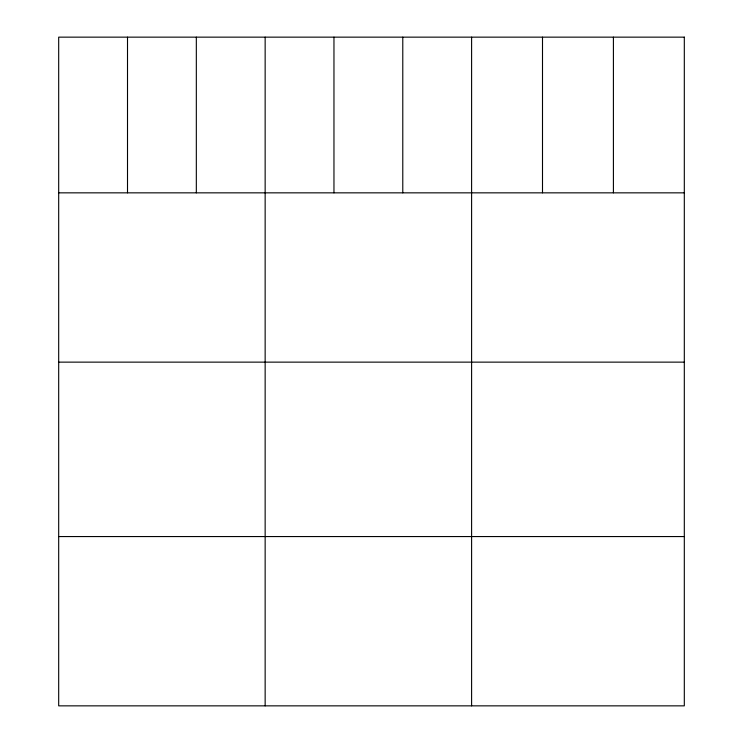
<?xml version="1.0" encoding="UTF-8"?>
<svg xmlns="http://www.w3.org/2000/svg" width="743" height="743" viewBox="0 0 743 743"><rect width="100%" height="100%" fill="white"/><g stroke="black" fill="none" stroke-linecap="round" stroke-linejoin="round"><path stroke-width="1.11" d="M58.688 192.846L684.312 192.846M58.688 362.138L684.312 362.138M58.688 536.557L684.312 536.557M613.412 37.15L613.412 192.846M542.501 37.15L542.501 192.846M471.601 37.15L471.601 705.85M402.78 37.15L402.78 192.846M333.96 37.15L333.96 192.846M265.149 37.15L265.149 705.85M196.328 37.15L196.328 192.846M127.508 37.15L127.508 192.846M684.312 37.15L58.688 37.15L58.688 705.85L684.312 705.85L684.312 37.15"/></g></svg>
